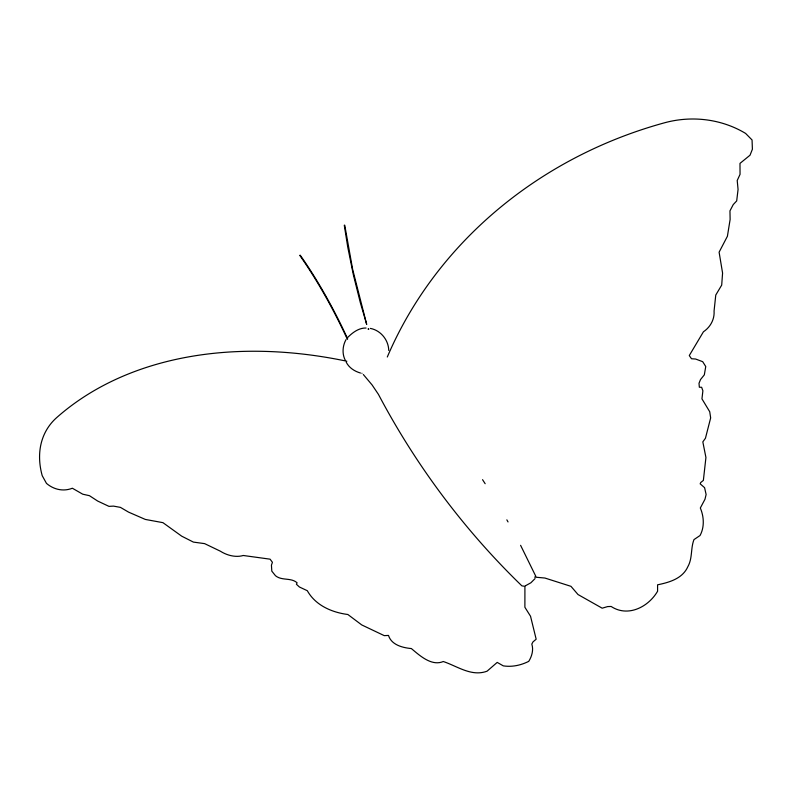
<?xml version="1.0" encoding="UTF-8"?>
<svg xmlns="http://www.w3.org/2000/svg" width="792" height="792" viewBox="0 0 792 792"><rect width="100%" height="100%" fill="white"/><g stroke="black" fill="none" stroke-linecap="round" stroke-linejoin="round"><path stroke-width="1.19" d="M524.918 585.981L524.888 607.266L530.531 616.245L536.164 639.213L532.986 641.896L531.818 644.084C533.719 649.886 531.887 656.34 528.739 661.36C520.809 665.31 512.117 667.22 503.286 665.864L497.198 662.399L487.07 671.19C471.488 676.972 457.39 666.201 443.272 661.518C431.62 666.508 419.75 655.588 411.365 648.559C402.583 647.757 391.416 644.936 388.496 635.432L384.259 635.639L361.756 624.938L347.866 614.503C331.897 612.434 315.533 605.425 307.316 590.723L299.396 586.991L296.416 584.268L297.079 582.773C290.892 577.309 281.952 581.021 275.497 575.734L271.805 571.131L271.438 565.151L272.428 562.32L270.072 559.172L243.253 555.489A25.433 18.038 32.1 0 1 220.295 551.163L204.623 543.629L193.397 542.094L181.705 536.174L162.934 522.661L145.332 519.433L128.561 512.127L120.453 507.385L113.484 506.108L108.969 506.365L97.663 501.049L89.447 495.683L82.754 494.198L72.369 488.238C63.34 491.792 53.826 489.644 46.48 483.397L42.224 475.695A98.149 69.637 32.1 0 1 56.747 417.552A416.77 295.683 32.1 0 1 346.837 361.221M300.188 255.163C317.087 279.031 334.729 310.335 347.688 338.956M346.025 339.6C342.54 345.807 341.936 353.856 345.272 360.251M535.065 578.586L530.897 582.773L525.442 585.783M347.292 339.095C333.917 310.266 318.206 281.655 299.772 255.39M347.619 337.531C352.49 332.63 358.816 327.789 366.082 328.027M344.272 225.245L347.777 247.262L353.38 274.903L360.281 302.495L366.696 324.413L352.628 269.26L344.748 225.185M523.908 586.179L521.888 585.862C464.34 530.135 415.82 465.211 378.437 394.376L372.091 384.942L363.33 374.517M534.541 577.101L544.926 578.041L570.963 586.327L578.012 594.535L602.168 608.187L607.662 606.583L611.137 606.464C627.917 617.562 648.46 606.999 657.588 591.228L657.578 584.813C669.319 582.407 682.476 578.655 687.822 566.745C692.683 558.132 690.515 548.43 693.98 539.599L700.029 535.531C704.623 527.135 703.989 516.622 700.326 507.999L704.979 499.257L706.117 494.505L704.583 487.674L700.178 483.843L700.702 482.546L703.365 480.407L705.929 457.509L702.831 441.877L705.444 438.253L710.662 417.909L709.731 411.741L701.95 398.861L702.89 390.812L701.633 387.278L699.346 387.238L699.009 383.288L700.504 379.576L704.326 374.854L705.751 366.538L702.692 361.677L695.633 359.033L691.495 358.746L689.278 355.558L703.415 331.808A25.433 23.235 -8.1 0 0 714.067 311.018L715.77 295.04L721.7 285.1L722.581 273.062L719.106 252.173L727.403 236.273L730.125 219.463L729.957 210.87L733.253 204.574L736.689 200.92L738.065 189.436L737.213 180.507L740.045 174.359L739.985 163.39L750.024 155.212L752.4 149.223L752.053 139.966L745.599 133.412A98.149 89.684 -8.1 0 0 664.458 122.809A416.77 380.833 -8.1 0 0 387.298 357.004M361.865 373.279L361.993 373.27M370.339 328.403C380.685 330.313 388.565 340.015 388.733 350.43M360.479 373.022C354.568 371.339 348.965 367.726 346.173 362.092M482.546 479.665L485.159 483.714M506.85 519.839L508.028 521.938M520.591 545.312L535.837 576.368M381.041 365.062L381.041 365.062M368.201 329.026L368.696 329.135L368.201 329.026"/></g></svg>
